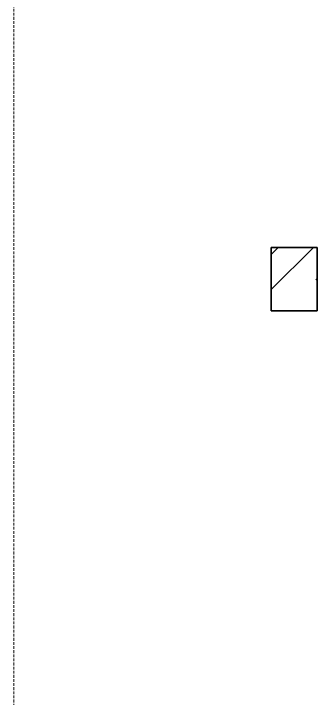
# Model space of a CAD drawing. Header units: millimetres. Extents: x 67190 to 250421, y 542 to 78637.
# Drawn here: x 104004 to 104532, y 3737 to 4926 of the extents above; entities that cross this region are included whole.
import ezdxf

# ---------------------------------------------------------------- set-up
doc = ezdxf.new("R2010")
doc.units = ezdxf.units.MM
doc.linetypes.add('Demolished', pattern=[7.14375, 4.7625, -2.38125])
for name, color, linetype, lineweight in [('A-ANNO-SYMB-1', 150, 'Demolished', 9), ('A-DETL-GENF-5', 9, 'Continuous', 18), ('A-DETL-MEDM', 33, 'Continuous', 35)]:
    doc.layers.add(name, color=color, linetype=linetype, lineweight=lineweight)

msp = doc.modelspace()

# ---------------------------------------------------------------- hatches: boundary and pattern name
at = {"layer": 'A-DETL-GENF-5'}
h = msp.add_hatch(dxfattribs=at)
h.set_pattern_fill('FP_8', color=256, style=0, pattern_type=2)
h.set_pattern_definition([(50, (101737.8, 15875), (364.368, -31.878), [38.1, -419.1]), (355, (101737.8, 15875), (-70.486, 382.113), [30.48, -335.28]), (100.451, (101768.17, 15872.34), (293.885, 350.233), [32.38, -356.18]), (46.184, (101737.8, 15976.6), (542.158, -84.086), [57.15, -628.65]), (96.636, (101783, 15969.6), (474.805, 494.855), [48.57, -534.27]), (351.184, (101737.8, 15976.6), (474.81, 494.85), [45.72, -502.92]), (21, (101788.6, 15951.2), (303.2285, -204.5305), [38.1, -419.1]), (326, (101788.6, 15951.2), (123.604, 368.376), [30.48, -335.28]), (71.451, (101813.88, 15934.16), (426.834, 163.843), [32.38, -356.18]), (37.5, (101737.8, 15875), (6.1766, 169.1102), [3.353, -327.863, 3.353, -337.007, -336.55]), (37.5, (101737.8, 15875), (6.1766, 169.1102), [-671.576, 3.353, -333.197]), (7.5, (101737.8, 15875), (133.639, 200.3615), [3.353, -190.703, 3.353, -320.243, -128.27]), (7.5, (101737.8, 15875), (133.639, 200.3615), [-517.652, 3.353, -124.917]), (327.5, (101624.52, 15875), (271.1818, -11.4584), [3.353, -123.647, 3.353, -392.887, -525.78]), (327.5, (101624.52, 15875), (271.1818, -11.4584), [-523.24, 3.353, -522.427]), (317.5, (101573.72, 15875), (296.2585, 50.853), [3.353, -161.747, 3.353, -259.791, -373.38]), (317.5, (101573.72, 15875), (296.2585, 50.853), [-428.244, 3.353, -370.027]), (45, (101737.8, 15875), (-125.7236, 125.7236), []), (45, (101737.8, 16065.5), (-125.7236, 125.7236), [])])
h.paths.add_polyline_path([(104531.6, 4410), (104531.6, 4520), (104451.6, 4520), (104451.6, 4410)])

# ---------------------------------------------------------------- linework, layer by layer
at = {"layer": 'A-ANNO-SYMB-1'}
msp.add_line((104003.8, 5520.4), (104003.8, 1990.1), dxfattribs=at)
at = {"layer": 'A-DETL-MEDM'}
for p, q in [((104531.6, 4520), (104451.6, 4520)), ((104451.6, 4520), (104451.6, 4410)), ((104531.6, 4410), (104531.6, 4520)), ((104451.6, 4410), (104531.6, 4410))]:
    msp.add_line(p, q, dxfattribs=at)

doc.saveas('drawing.dxf')
